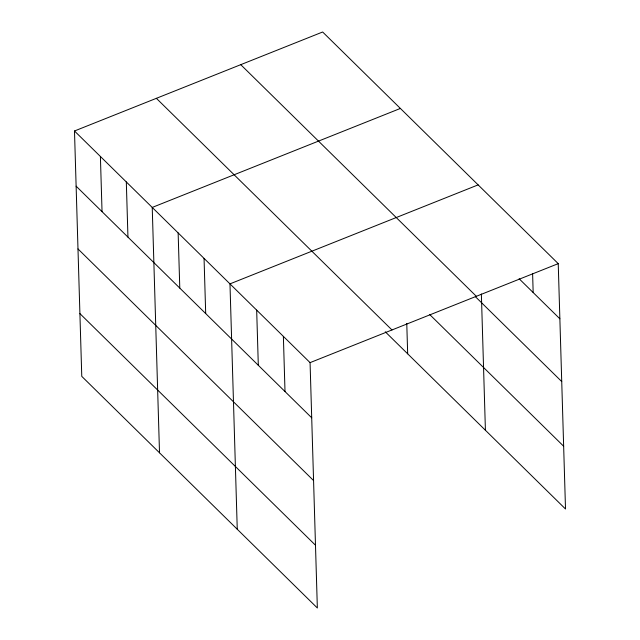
<?xml version="1.0" encoding="UTF-8"?>
<svg xmlns="http://www.w3.org/2000/svg" width="640" height="640" viewBox="0 0 640 640"><rect width="100%" height="100%" fill="white"/><g stroke="black" fill="none" stroke-linecap="round" stroke-linejoin="round"><path stroke-width="0.96" d="M74.488 130.992L310.072 362.632L317.352 608L81.768 376.36L74.488 130.992L322.648 32L558.232 263.64L565.512 509.008L385.256 331.776M400.392 108.44L152.232 207.432L159.512 452.8M478.136 184.88L229.976 283.872L237.256 529.24M310.072 362.632L558.232 263.64M519.12 278.736L559.872 318.808M240.752 64.672L476.344 296.304M475.328 296.616L561.736 381.576M429.624 314.456L563.656 446.24M156.376 98.328L391.968 329.96M76.12 186.168L311.712 417.8M77.984 248.928L313.576 480.568M79.904 313.6L315.496 545.232M532.616 273.84L533.168 292.552M481.368 293.992L485.416 430.248M406.768 323.408L407.672 353.808M283.376 336.376L285.008 391.552M256.672 310.128L258.312 365.296M204.056 258.392L205.696 313.568M178.144 232.912L179.784 288.088M126.312 181.952L127.952 237.128M100.4 156.472L102.04 211.648"/></g></svg>
